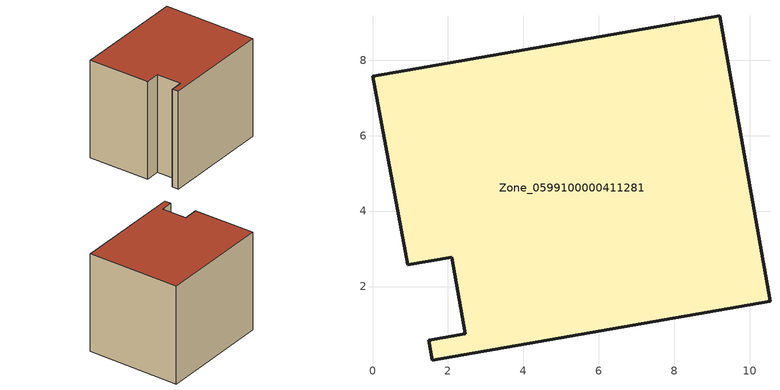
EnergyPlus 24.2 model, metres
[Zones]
Zone_0599100000411281
 floor ground (C_G): 10.54,1.61 1.58,0.04 1.49,0.58 2.46,0.74 2.1,2.77 0.93,2.58 0,7.57 9.21,9.18 z0
 wall outside (C_F): 9.21,9.18 0,7.57 0.93,2.58 2.1,2.77 2.46,0.74 1.49,0.58 1.58,0.04 10.54,1.61 9.21,9.18 z0:8.21
 roof outside (C_R): 1.58,0.04 10.54,1.61 9.21,9.18 0,7.57 0.93,2.58 2.1,2.77 2.46,0.74 1.49,0.58 z8.21
[BUILDING]
Pand.0599100000411281: North Axis=0; Terrain=City; Loads Convergence Tolerance Value=0.04; Temperature Convergence Tolerance Value=0.4; Solar Distribution=FullExterior; Maximum Number of Warmup Days=25; Minimum Number of Warmup Days=1
[Site:Location]
Rotterdam.The.Hague.AP_ZH_NLD Design_Conditions: Latitude=51.96; Longitude=4.45; Time Zone=1; Elevation=-4.5
[SITE:GROUNDTEMPERATURE:BUILDINGSURFACE]
18, 18, 18, 18, 18, 18, 18, 18, 18, 18, 18, 18
[MATERIAL] Thermal Absorptance=0.9; Solar Absorptance=0.7; Visible Absorptance=0.7
Name | Roughness | Thickness | Conductivity | Density | Specific Heat
G.TC.1992-2005 | MediumSmooth | 0.15 | 0.06 | 540 | 1210
F.TC.1992-2005 | Rough | 0.3 | 0.12 | 1920 | 840
R.TC.1992-2005 | MediumRough | 0.2 | 0.08 | 1500 | 1000
[CONSTRUCTION]
C_G: G.TC.1992-2005
C_F: F.TC.1992-2005
C_R: R.TC.1992-2005
[ZONE]
Zone_0599100000411281: Type=1; Multiplier=1; Ceiling Height=Autocalculate; Volume=Autocalculate; Floor Area=autocalculate; Part of Total Floor Area=Yes
[ZONEINFILTRATION:DESIGNFLOWRATE]
Infil_Zone_0599100000411281: Zone or ZoneList or Space or SpaceList=Zone_0599100000411281; Schedule=AlwaysOn; Design Flow Rate Calculation Method=Flow/Area; Flow Rate per Floor Area=0.0015; Constant Term Coefficient=1; Temperature Term Coefficient=0; Velocity Term Coefficient=0; Velocity Squared Term Coefficient=0
[HVACTEMPLATE:ZONE:IDEALLOADSAIRSYSTEM]
Zone_0599100000411281: Maximum Heating Supply Air Temperature=50; Minimum Cooling Supply Air Temperature=13; Maximum Heating Supply Air Humidity Ratio=0.0156; Minimum Cooling Supply Air Humidity Ratio=0.0077; Heating Limit=NoLimit; Cooling Limit=NoLimit; Dehumidification Control Type=ConstantSensibleHeatRatio; Cooling Sensible Heat Ratio=0.7; Dehumidification Setpoint=60; Humidification Control Type=None; Humidification Setpoint=30; Outdoor Air Method=None; Outdoor Air Flow Rate per Person=0.00944; Outdoor Air Flow Rate per Zone Floor Area=0; Outdoor Air Flow Rate per Zone=0; Demand Controlled Ventilation Type=None; Outdoor Air Economizer Type=NoEconomizer; Heat Recovery Type=None; Sensible Heat Recovery Effectiveness=0.7; Latent Heat Recovery Effectiveness=0.65
[ZONECONTROL:THERMOSTAT]
ThermostatControl_Zone_0599100000411281: Zone or ZoneList=Zone_0599100000411281; Control Type Schedule=DualSetpointControlType; Control 1=Thermostat_Zone_0599100000411281; Temperature Difference Between Cutout And Setpoint=0
[THERMOSTATSETPOINT:DUALSETPOINT]
Thermostat_Zone_0599100000411281: Heating Setpoint Temperature Schedule=HeatingSetpoint_Zone_0599100000411281; Cooling Setpoint Temperature Schedule=CoolingSetpoint_Zone_0599100000411281
[SCHEDULE:COMPACT]
HeatingSetpoint_Zone_0599100000411281: Through: 12/31, For: AllDays, Until: 24:00, 21
CoolingSetpoint_Zone_0599100000411281: Through: 12/31, For: AllDays, Until: 24:00, 24
DualSetpointControlType: Through: 12/31, For: AllDays, Until: 24:00, 4
AlwaysOn: Through: 12/31, For: AllDays, Until: 24:00, 1
